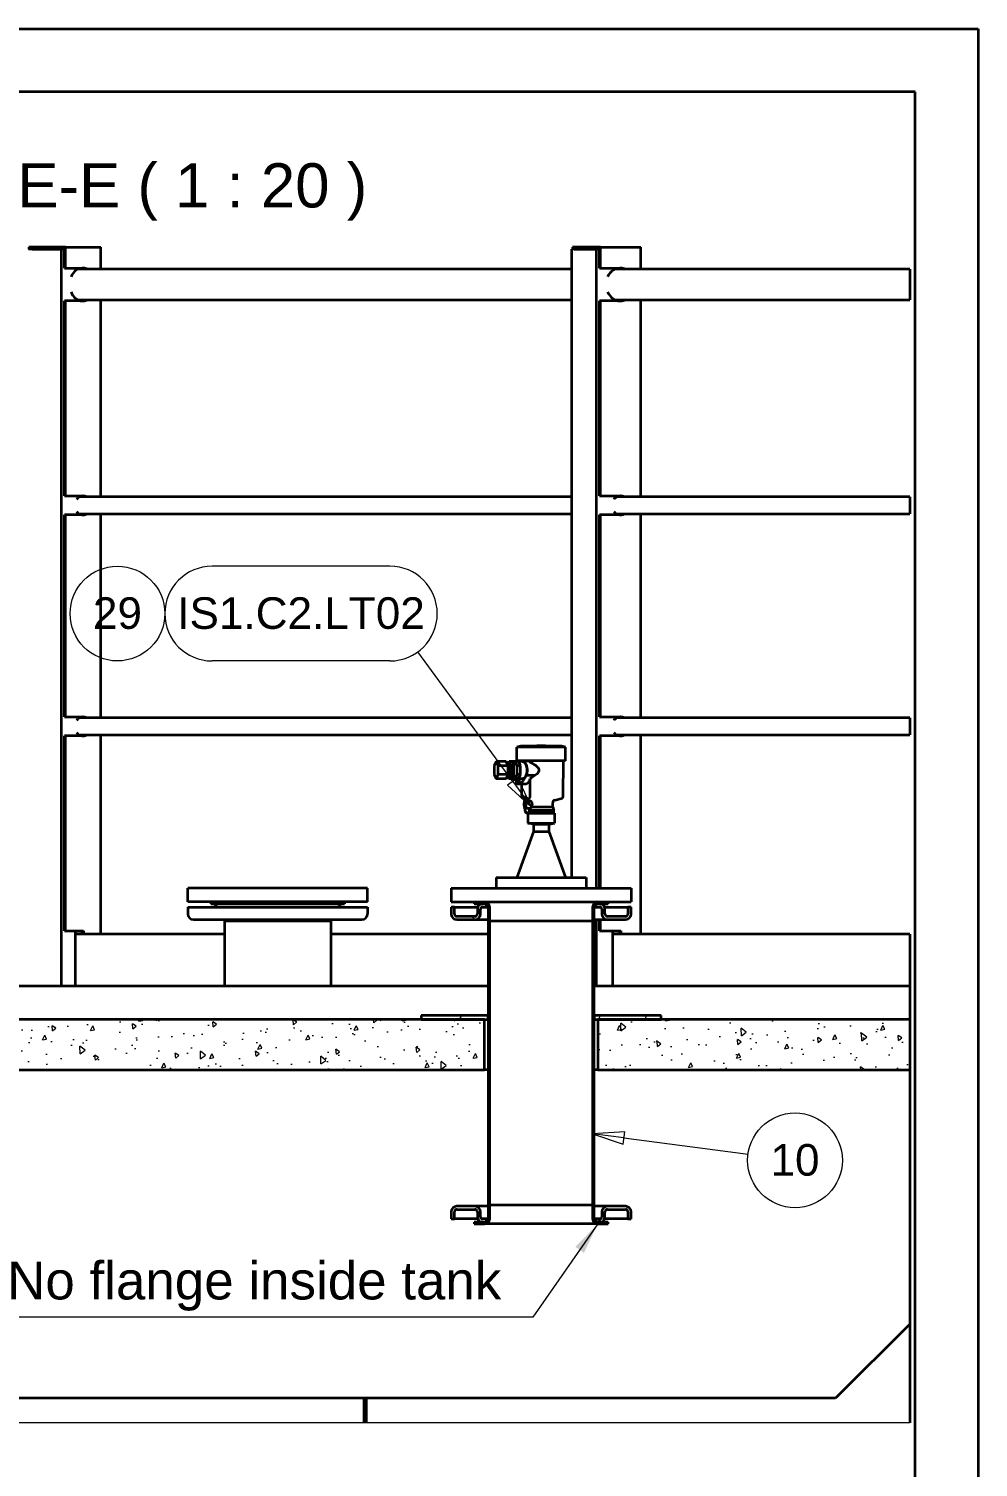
# Model space of a CAD drawing. Header units: millimetres. Extents: x 0 to 42050, y 0 to 29700.
# Drawn here: x 38290 to 42050, y 24004 to 29700 of the extents above; entities that cross this region are included whole.
import ezdxf

# ---------------------------------------------------------------- set-up
doc = ezdxf.new("R2010")
doc.units = ezdxf.units.MM
doc.header["$LTSCALE"] = 50
doc.layers.get('0').update_dxf_attribs({"lineweight": 18})
for name, color, linetype, lineweight in [('Border', 7, 'Continuous', 35), ('Hatch', 7, 'Continuous', 18), ('Symbol', 7, 'Continuous', 18), ('Visible', 7, 'Continuous', 35), ('Visible Narrow', 7, 'Continuous', 18)]:
    doc.layers.add(name, color=color, linetype=linetype, lineweight=lineweight)
doc.styles.add('Label Text', font='arial.ttf')
doc.styles.add('Note Text', font='arial.ttf')
doc.styles.add('Title', font='arial.ttf')
doc.dimstyles.new('Default - Method 2a$7', dxfattribs={"dimscale": 50, "dimtxt": 3, "dimasz": 2.5, "dimexe": 3, "dimexo": 0.5, "dimgap": 0.7, "dimtad": 0, "dimtoh": 1, "dimdec": 1, "dimrnd": 1e-08, "dimtxsty": 'Title', "dimcen": 0.09, "dimdle": 10, "dimclrd": 256, "dimclre": 256, "dimclrt": 7, "dimazin": 2, "dimtfac": 0.833333, "dimtdec": 1, "dimtmove": 0, "dimatfit": 3, "dimfxl": 1, "dimtolj": 1, "dimlwd": -1, "dimlwe": -1, "dimarcsym": 0})
pattern_1 = [(95, (0, 0), (148.45785, 124.57093), [20.1873, -222.0602]), (40, (0, 0), (-169.5711, 116.7547), [16.1498, -177.6481]), (145.45144, (12.37, 10.38), (-21.11326, 241.3256), [17.15655, -188.7221]), (91.1842, (-38.07, 38.07), (234.6283, 171.6226), [30.281, -333.0903]), (141.63564, (-18.5, 52.37), (-7.5097, 363.2936), [25.7348, -283.0833]), (36.18416, (-38.07, 38.07), (-7.5097, 363.2936), [24.2247, -266.4722]), (66, (-9.52, 47.58), (190.23735, 36.9784), [20.1873, -222.0602]), (11, (-9.52, 47.58), (-91.7064, 184.3257), [16.1498, -177.6481]), (116.45144, (6.34, 50.66), (98.5309, 221.30406), [17.15655, -188.7221]), (82.5, (0, 0), (-61.044525, 65.67324), [0, -175.49482, 0, -180.33977, 0, -178.32105]), (52.5, (0, 0), (-24.99804, 125.13681), [0, -102.82059, 0, -171.45737, 0, -67.96387]), (12.5, (-42.44, -42.44), (105.89395, 97.30832), [0, -67.29096, 0, -209.9478, 0, -278.58458]), (2.5, (-61.48, -61.48), (91.94367, 130.04915), [0, -87.47825, 0, -139.42687, 0, -197.83542])]
pattern_2 = [(59.99998, (0, 0), (-137.4815, 79.37505), [])]
pattern_3 = [(120.00018, (0, 0), (-137.4813, -79.3754), [])]
pattern_4 = [(30.00002, (0, 0), (-79.37505, 137.4815), [])]
pattern_5 = [(150.00025, (0, 0), (-79.3744, -137.48187), [])]
pattern_6 = [(45, (0, 0), (-112.2532, 112.2532), [])]
pattern_7 = [(135.0002, (0, 0), (-112.2528, -112.2536), [])]

# ---------------------------------------------------------------- blocks, each defined once
blk = doc.blocks.new('Borders Bigadan Border')
at = {"layer": 'Border'}
for p, q in [((0, 594), (841, 594)), ((841, 594), (841, 0)), ((836, 589), (20, 589)), ((836, 5), (836, 589))]:
    blk.add_line(p, q, dxfattribs=at)
blk = doc.blocks.new('Balloon8')
at = {"layer": 'Symbol'}
for p, q in [((813.01, 506.66), (810.46, 506.48)), ((812.94, 506.16), (810.46, 506.48)), ((810.46, 506.48), (812.88, 505.66)), ((812.88, 505.66), (813.01, 506.66)), ((812.94, 506.16), (822.78, 504.88))]:
    blk.add_line(p, q, dxfattribs=at)
at = {"layer": 'Symbol', "flags": 128}
blk.add_lwpolyline([(813.01, 506.66), (810.46, 506.48), (812.88, 505.66), (813.01, 506.66)], dxfattribs=at)
at = {"layer": 'Symbol'}
blk.add_circle((826.49, 504.39), 3.75, dxfattribs=at)
blk.add_solid([(813.01, 506.66), (810.46, 506.48), (812.88, 505.66), (813.01, 506.66)], dxfattribs=at)
at = {"layer": 'Symbol', "insert": (826.49, 504.41), "char_height": 2.5, "attachment_point": 5, "style": 'Note Text'}
blk.add_mtext('10', dxfattribs=at)
blk = doc.blocks.new('Balloon36')
at = {"layer": 'Symbol'}
for p, q in [((794.41, 551.44), (780.33, 551.44)), ((804.14, 534.38), (796.62, 544.67)), ((794.41, 543.94), (780.33, 543.94)), ((804.54, 534.68), (803.73, 534.09)), ((804.14, 534.38), (805.61, 532.36)), ((805.61, 532.36), (804.54, 534.68)), ((803.73, 534.09), (805.61, 532.36))]:
    blk.add_line(p, q, dxfattribs=at)
at = {"layer": 'Symbol', "flags": 128}
blk.add_lwpolyline([(803.73, 534.09), (805.61, 532.36), (804.54, 534.68), (803.73, 534.09)], dxfattribs=at)
at = {"layer": 'Symbol'}
blk.add_circle((772.83, 547.69), 3.75, dxfattribs=at)
for centre, start, end in [((780.33, 547.69), 90, 270), ((794.41, 547.69), 270, 90)]:
    blk.add_arc(centre, 3.75, start, end, dxfattribs=at)
blk.add_solid([(803.73, 534.09), (805.61, 532.36), (804.54, 534.68), (803.73, 534.09)], dxfattribs=at)
at = {"layer": 'Symbol', "char_height": 2.5, "attachment_point": 5, "style": 'Note Text'}
for s, insert in [('29', (772.83, 547.71)), ('IS1.C2.LT02', (787.37, 547.71))]:
    blk.add_mtext(s, dxfattribs=dict(at, insert=insert))

msp = doc.modelspace()

# ---------------------------------------------------------------- hatches: boundary and pattern name
at = {"layer": 'Hatch'}
h = msp.add_hatch(dxfattribs=at)
h.set_pattern_fill('ANSI31', color=256, scale=1270, angle=90.00021, style=0)
h.set_pattern_definition(pattern_7)
edge = h.paths.add_edge_path()
edge.add_ellipse((40086.82, 26215.1), major_axis=(-20, 0), ratio=1, start_angle=270, end_angle=360)
edge.add_line((40066.82, 26215.1), (40066.82, 26195.1))
edge.add_ellipse((40056.82, 26195.1), major_axis=(10, 0), ratio=1, start_angle=270, end_angle=360, ccw=False)
edge.add_line((40056.82, 26185.1), (39985.57, 26185.1))
edge.add_ellipse((39985.57, 26195.1), major_axis=(-10, 0), ratio=1, start_angle=0, end_angle=90, ccw=False)
edge.add_line((39975.57, 26195.1), (39975.57, 26222.6))
edge.add_line((39975.57, 26222.6), (39963.07, 26222.6))
edge.add_line((39963.07, 26222.6), (39963.07, 26195.1))
edge.add_ellipse((39985.57, 26195.1), major_axis=(0, -22.5), ratio=1, start_angle=270, end_angle=360)
edge.add_line((39985.57, 26172.6), (40056.82, 26172.6))
edge.add_ellipse((40056.82, 26195.1), major_axis=(22.5, 0), ratio=1, start_angle=270, end_angle=360)
edge.add_line((40079.32, 26195.1), (40079.32, 26215.1))
edge.add_ellipse((40086.82, 26215.1), major_axis=(0, 7.5), ratio=1, start_angle=0, end_angle=90, ccw=False)
edge.add_line((40086.82, 26222.6), (40103.07, 26222.6))
edge.add_line((40103.07, 26222.6), (40103.07, 26233.2))
edge.add_line((40103.07, 26233.2), (40103.07, 26235.1))
edge.add_line((40103.07, 26235.1), (40096.45, 26235.1))
edge.add_line((40096.45, 26235.1), (40086.82, 26235.1))
h = msp.add_hatch(dxfattribs=at)
h.set_pattern_fill('ANSI31', color=256, scale=1270, style=0)
h.set_pattern_definition(pattern_6)
edge = h.paths.add_edge_path()
edge.add_ellipse((40096.45, 26222.6), major_axis=(12.5, 0), ratio=1, start_angle=0, end_angle=90)
edge.add_line((40096.45, 26235.1), (40054.32, 26235.1))
edge.add_line((40054.32, 26235.1), (40054.32, 26242.6))
edge.add_line((40054.32, 26242.6), (40095.45, 26242.6))
edge.add_ellipse((40095.45, 26222.6), major_axis=(0, 20), ratio=1, start_angle=270, end_angle=360, ccw=False)
edge.add_line((40115.45, 26222.6), (40115.45, 26167.6))
edge.add_line((40115.45, 26167.6), (40108.95, 26167.6))
edge.add_line((40108.95, 26167.6), (40108.95, 26222.6))
h = msp.add_hatch(dxfattribs=at)
h.set_pattern_fill('ANSI31', color=256, scale=1270, style=0)
h.set_pattern_definition(pattern_6)
edge = h.paths.add_edge_path()
edge.add_ellipse((40542.2, 26222.6), major_axis=(-12.5, 0), ratio=1, start_angle=270, end_angle=360)
edge.add_line((40529.7, 26222.6), (40529.7, 26167.6))
edge.add_line((40529.7, 26167.6), (40523.2, 26167.6))
edge.add_line((40523.2, 26167.6), (40523.2, 26222.6))
edge.add_ellipse((40543.2, 26222.6), major_axis=(-20, 0), ratio=1, start_angle=270, end_angle=360, ccw=False)
edge.add_line((40543.2, 26242.6), (40584.32, 26242.6))
edge.add_line((40584.32, 26242.6), (40584.32, 26235.1))
edge.add_line((40584.32, 26235.1), (40542.2, 26235.1))
h = msp.add_hatch(dxfattribs=at)
h.set_pattern_fill('ANSI31', color=256, scale=1270, angle=90.00021, style=0)
h.set_pattern_definition(pattern_7)
edge = h.paths.add_edge_path()
edge.add_ellipse((40551.82, 26215.1), major_axis=(20, 0), ratio=1, start_angle=0, end_angle=90)
edge.add_line((40551.82, 26235.1), (40542.2, 26235.1))
edge.add_line((40542.2, 26235.1), (40535.57, 26235.1))
edge.add_line((40535.57, 26235.1), (40535.57, 26233.2))
edge.add_line((40535.57, 26233.2), (40535.57, 26222.6))
edge.add_line((40535.57, 26222.6), (40551.82, 26222.6))
edge.add_ellipse((40551.82, 26215.1), major_axis=(7.5, 0), ratio=1, start_angle=0, end_angle=90, ccw=False)
edge.add_line((40559.32, 26215.1), (40559.32, 26195.1))
edge.add_ellipse((40581.82, 26195.1), major_axis=(0, -22.5), ratio=1, start_angle=270, end_angle=360)
edge.add_line((40581.82, 26172.6), (40653.07, 26172.6))
edge.add_ellipse((40653.07, 26195.1), major_axis=(22.5, 0), ratio=1, start_angle=270, end_angle=360)
edge.add_line((40675.57, 26195.1), (40675.57, 26222.6))
edge.add_line((40675.57, 26222.6), (40663.07, 26222.6))
edge.add_line((40663.07, 26222.6), (40663.07, 26195.1))
edge.add_ellipse((40653.07, 26195.1), major_axis=(10, 0), ratio=1, start_angle=270, end_angle=360, ccw=False)
edge.add_line((40653.07, 26185.1), (40581.82, 26185.1))
edge.add_ellipse((40581.82, 26195.1), major_axis=(-10, 0), ratio=1, start_angle=0, end_angle=90, ccw=False)
edge.add_line((40571.82, 26195.1), (40571.82, 26215.1))
h = msp.add_hatch(dxfattribs=at)
h.set_pattern_fill('ANSI31', color=256, scale=1270, angle=75.00018, style=0)
h.set_pattern_definition(pattern_3)
h.paths.add_polyline_path([(40115.45, 25042.6), (40115.45, 26167.6), (40108.95, 26167.6), (40108.95, 25792.6), (40108.95, 25777.6), (40108.95, 25042.6)])
h = msp.add_hatch(dxfattribs=at)
h.set_pattern_fill('ANSI31', color=256, scale=1270, angle=75.00018, style=0)
h.set_pattern_definition(pattern_3)
h.paths.add_polyline_path([(40523.2, 26167.6), (40523.2, 25042.6), (40529.7, 25042.6), (40529.7, 25777.6), (40529.7, 25792.6), (40529.7, 26167.6)])
h = msp.add_hatch(dxfattribs=at)
h.set_pattern_fill('AR-CONC', color=256, scale=26.916384, angle=45, style=0)
h.set_pattern_definition(pattern_1)
h.paths.add_polyline_path([(40094.32, 25577.6), (40094.32, 25777.6), (39844.32, 25777.6), (38069.32, 25777.6), (37896.82, 25777.6), (37896.82, 25577.6)])
h = msp.add_hatch(dxfattribs=at)
h.set_pattern_fill('ANSI31', color=256, scale=1270, angle=14.99998, style=0)
h.set_pattern_definition(pattern_2)
h.paths.add_polyline_path([(40108.95, 25777.6), (40108.95, 25792.6), (39844.32, 25792.6), (39844.32, 25777.6), (39899.12, 25777.6), (40067.46, 25777.6), (40094.32, 25777.6)])
h = msp.add_hatch(dxfattribs=at)
h.set_pattern_fill('ANSI31', color=256, scale=1270, angle=14.99998, style=0)
h.set_pattern_definition(pattern_2)
h.paths.add_polyline_path([(40529.7, 25792.6), (40529.7, 25777.6), (40544.32, 25777.6), (40661.72, 25777.6), (40794.32, 25777.6), (40794.32, 25792.6)])
h = msp.add_hatch(dxfattribs=at)
h.set_pattern_fill('AR-CONC', color=256, scale=26.916384, angle=45, style=0)
h.set_pattern_definition(pattern_1)
h.paths.add_polyline_path([(41778.79, 25777.6), (41778.79, 25577.6), (40544.32, 25577.6), (40544.32, 25777.6), (40794.32, 25777.6)])
h = msp.add_hatch(dxfattribs=at)
h.set_pattern_fill('ANSI31', color=256, scale=1270, angle=105.00025, style=0)
h.set_pattern_definition(pattern_5)
edge = h.paths.add_edge_path()
edge.add_ellipse((40086.82, 24995.1), major_axis=(0, -20), ratio=1, start_angle=270, end_angle=360)
edge.add_line((40086.82, 24975.1), (40096.45, 24975.1))
edge.add_line((40096.45, 24975.1), (40103.07, 24975.1))
edge.add_line((40103.07, 24975.1), (40103.07, 24977))
edge.add_line((40103.07, 24977), (40103.07, 24987.6))
edge.add_line((40103.07, 24987.6), (40086.82, 24987.6))
edge.add_ellipse((40086.82, 24995.1), major_axis=(-7.5, 0), ratio=1, start_angle=0, end_angle=90, ccw=False)
edge.add_line((40079.32, 24995.1), (40079.32, 25015.1))
edge.add_ellipse((40056.82, 25015.1), major_axis=(22.5, 0), ratio=1, start_angle=0, end_angle=90)
edge.add_line((40056.82, 25037.6), (39985.57, 25037.6))
edge.add_ellipse((39985.57, 25015.1), major_axis=(-22.5, 0), ratio=1, start_angle=270, end_angle=360)
edge.add_line((39963.07, 25015.1), (39963.07, 24987.6))
edge.add_line((39963.07, 24987.6), (39975.57, 24987.6))
edge.add_line((39975.57, 24987.6), (39975.57, 25015.1))
edge.add_ellipse((39985.57, 25015.1), major_axis=(-10, 0), ratio=1, start_angle=270, end_angle=360, ccw=False)
edge.add_line((39985.57, 25025.1), (40056.82, 25025.1))
edge.add_ellipse((40056.82, 25015.1), major_axis=(10, 0), ratio=1, start_angle=0, end_angle=90, ccw=False)
edge.add_line((40066.82, 25015.1), (40066.82, 24995.1))
h = msp.add_hatch(dxfattribs=at)
h.set_pattern_fill('ANSI31', color=256, scale=1270, angle=-14.99998, style=0)
h.set_pattern_definition(pattern_4)
edge = h.paths.add_edge_path()
edge.add_ellipse((40096.45, 24987.6), major_axis=(12.5, 0), ratio=1, start_angle=302.00545, end_angle=360)
edge.add_line((40108.95, 24987.6), (40108.95, 25042.6))
edge.add_line((40108.95, 25042.6), (40115.45, 25042.6))
edge.add_line((40115.45, 25042.6), (40115.45, 24987.6))
edge.add_ellipse((40095.45, 24987.6), major_axis=(20, 0), ratio=1, start_angle=270, end_angle=360, ccw=False)
edge.add_line((40095.45, 24967.6), (40054.32, 24967.6))
edge.add_line((40054.32, 24967.6), (40054.32, 24975.1))
edge.add_line((40054.32, 24975.1), (40086.82, 24975.1))
edge.add_line((40086.82, 24975.1), (40096.45, 24975.1))
edge.add_ellipse((40096.45, 24987.6), major_axis=(-10.6, -6.62), ratio=1, start_angle=57.99455, end_angle=90)
h = msp.add_hatch(dxfattribs=at)
h.set_pattern_fill('ANSI31', color=256, scale=1270, angle=-14.99998, style=0)
h.set_pattern_definition(pattern_4)
edge = h.paths.add_edge_path()
edge.add_ellipse((40542.2, 24987.6), major_axis=(-12.5, 0), ratio=1, start_angle=57.99455, end_angle=90)
edge.add_line((40542.2, 24975.1), (40551.82, 24975.1))
edge.add_line((40551.82, 24975.1), (40584.32, 24975.1))
edge.add_line((40584.32, 24975.1), (40584.32, 24967.6))
edge.add_line((40584.32, 24967.6), (40543.2, 24967.6))
edge.add_ellipse((40543.2, 24987.6), major_axis=(-20, 0), ratio=1, start_angle=0, end_angle=90, ccw=False)
edge.add_line((40523.2, 24987.6), (40523.2, 25042.6))
edge.add_line((40523.2, 25042.6), (40529.7, 25042.6))
edge.add_line((40529.7, 25042.6), (40529.7, 24987.6))
edge.add_ellipse((40542.2, 24987.6), major_axis=(-10.6, 6.63), ratio=1, start_angle=32.00545, end_angle=90)
h = msp.add_hatch(dxfattribs=at)
h.set_pattern_fill('ANSI31', color=256, scale=1270, angle=105.00025, style=0)
h.set_pattern_definition(pattern_5)
edge = h.paths.add_edge_path()
edge.add_ellipse((40551.82, 24995.1), major_axis=(20, 0), ratio=1, start_angle=270, end_angle=360)
edge.add_line((40571.82, 24995.1), (40571.82, 25015.1))
edge.add_ellipse((40581.82, 25015.1), major_axis=(-10, 0), ratio=1, start_angle=270, end_angle=360, ccw=False)
edge.add_line((40581.82, 25025.1), (40653.07, 25025.1))
edge.add_ellipse((40653.07, 25015.1), major_axis=(10, 0), ratio=1, start_angle=0, end_angle=90, ccw=False)
edge.add_line((40663.07, 25015.1), (40663.07, 24987.6))
edge.add_line((40663.07, 24987.6), (40675.57, 24987.6))
edge.add_line((40675.57, 24987.6), (40675.57, 25015.1))
edge.add_ellipse((40653.07, 25015.1), major_axis=(22.5, 0), ratio=1, start_angle=0, end_angle=90)
edge.add_line((40653.07, 25037.6), (40581.82, 25037.6))
edge.add_ellipse((40581.82, 25015.1), major_axis=(-22.5, 0), ratio=1, start_angle=270, end_angle=360)
edge.add_line((40559.32, 25015.1), (40559.32, 24995.1))
edge.add_ellipse((40551.82, 24995.1), major_axis=(7.5, 0), ratio=1, start_angle=270, end_angle=360, ccw=False)
edge.add_line((40551.82, 24987.6), (40535.57, 24987.6))
edge.add_line((40535.57, 24987.6), (40535.57, 24977))
edge.add_line((40535.57, 24977), (40535.57, 24975.1))
edge.add_line((40535.57, 24975.1), (40542.2, 24975.1))
edge.add_line((40542.2, 24975.1), (40551.82, 24975.1))

# ---------------------------------------------------------------- linework, layer by layer
at = {"layer": 'Visible', "color": 9, "true_color": 0xc0c0c0}
for p, q in [((38304.16, 28827.6), (38289.63, 28827.6)), ((38436.39, 28835.1), (38291.1, 28835.1)), ((38291.1, 28835.1), (38291.1, 28827.6)), ((38304.16, 28827.6), (38404.25, 28827.6)), ((38404.25, 28827.6), (38418.77, 28827.6)), ((38428.32, 28827.6), (38418.77, 28827.6)), ((38418.77, 28827.6), (38418.77, 25910.1)), ((38431.55, 28827.6), (38428.32, 28827.6)), ((38431.55, 28752.6), (38431.55, 28827.6)), ((38436.39, 28835.1), (38575.74, 28835.1)), ((38436.39, 28752.6), (38436.39, 28835.1)), ((38575.74, 28747.97), (38575.74, 28835.1)), ((40438.92, 28827.6), (40438.92, 26338.85)), ((40450.02, 28827.6), (40438.92, 28827.6)), ((40554.63, 28835.1), (40443.63, 28835.1)), ((40443.63, 28835.1), (40443.63, 28827.6)), ((40450.02, 28827.6), (40526.49, 28827.6)), ((40526.49, 28827.6), (40537.59, 28827.6)), ((40548.47, 28827.6), (40537.59, 28827.6)), ((40537.59, 28827.6), (40537.59, 26297.6)), ((40550.93, 28827.6), (40548.47, 28827.6)), ((40550.93, 28752.6), (40550.93, 28827.6)), ((40554.63, 28835.1), (40713.38, 28835.1)), ((40554.63, 28752.6), (40554.63, 28835.1)), ((40713.38, 28747.97), (40713.38, 28835.1)), ((38431.55, 28752.6), (38436.39, 28752.6)), ((38436.39, 28752.6), (38506.07, 28752.6)), ((38477, 28743.89), (38488.51, 28752.6)), ((40438.92, 28747.97), (38482.4, 28747.97)), ((40550.93, 28752.6), (40554.63, 28752.6)), ((40554.63, 28752.6), (40634, 28752.6)), ((40603.92, 28743.89), (40617.04, 28752.6)), ((41778.79, 28747.97), (40610.07, 28747.97)), ((41778.79, 28747.97), (41778.79, 28627.22)), ((38436.39, 28622.6), (38431.55, 28622.6)), ((38431.55, 27850.1), (38431.55, 28622.6)), ((38436.39, 27850.1), (38436.39, 28622.6)), ((38506.07, 28622.6), (38436.39, 28622.6)), ((38483.43, 28627.22), (40438.92, 28627.22)), ((38575.74, 27846.22), (38575.74, 28627.22)), ((40554.63, 28622.6), (40550.93, 28622.6)), ((40550.93, 27850.1), (40550.93, 28622.6)), ((40554.63, 27850.1), (40554.63, 28622.6)), ((40634, 28622.6), (40554.63, 28622.6)), ((40611.24, 28627.22), (41778.79, 28627.22)), ((40713.38, 27846.22), (40713.38, 28627.22)), ((38431.55, 27850.1), (38436.39, 27850.1)), ((38436.39, 27850.1), (38506.07, 27850.1)), ((38487.5, 27845.07), (38494.14, 27850.1)), ((40438.92, 27846.22), (38489.01, 27846.22)), ((40550.93, 27850.1), (40554.63, 27850.1)), ((40554.63, 27850.1), (40634, 27850.1)), ((40615.88, 27845.07), (40623.45, 27850.1)), ((41778.79, 27846.22), (40617.61, 27846.22)), ((41778.79, 27846.22), (41778.79, 27778.97)), ((38436.39, 27775.1), (38431.55, 27775.1)), ((38431.55, 26975.1), (38431.55, 27775.1)), ((38436.39, 26975.1), (38436.39, 27775.1)), ((38506.07, 27775.1), (38436.39, 27775.1)), ((38489.14, 27778.97), (40438.92, 27778.97)), ((38575.74, 26971.22), (38575.74, 27778.97)), ((40554.63, 27775.1), (40550.93, 27775.1)), ((40550.93, 26975.1), (40550.93, 27775.1)), ((40554.63, 26975.1), (40554.63, 27775.1)), ((40634, 27775.1), (40554.63, 27775.1)), ((40617.75, 27778.97), (41778.79, 27778.97)), ((40713.38, 26971.22), (40713.38, 27778.97)), ((38431.55, 26975.1), (38436.39, 26975.1)), ((38436.39, 26975.1), (38506.07, 26975.1)), ((38487.5, 26970.07), (38494.14, 26975.1)), ((40438.92, 26971.22), (38489.01, 26971.22)), ((40550.93, 26975.1), (40554.63, 26975.1)), ((40554.63, 26975.1), (40634, 26975.1)), ((40615.88, 26970.07), (40623.45, 26975.1)), ((41778.79, 26971.22), (40617.61, 26971.22)), ((41778.79, 26971.22), (41778.79, 26903.97)), ((38436.39, 26900.1), (38431.55, 26900.1)), ((38431.55, 26127.6), (38431.55, 26900.1)), ((38506.07, 26900.1), (38436.39, 26900.1)), ((38436.39, 26127.6), (38436.39, 26900.1)), ((38489.14, 26903.97), (40438.92, 26903.97)), ((38575.74, 26115.1), (38575.74, 26903.97)), ((40554.63, 26900.1), (40550.93, 26900.1)), ((40550.93, 26297.6), (40550.93, 26900.1)), ((40634, 26900.1), (40554.63, 26900.1)), ((40554.63, 26297.6), (40554.63, 26900.1)), ((40617.75, 26903.97), (41778.79, 26903.97)), ((40713.38, 26115.1), (40713.38, 26903.97)), ((40554.63, 26234.9), (40554.63, 26235.1)), ((40537.59, 26172.6), (40537.59, 25910.1)), ((40550.93, 26127.6), (40550.93, 26172.6)), ((40554.63, 26127.6), (40554.63, 26172.6)), ((38431.55, 26127.6), (38436.39, 26127.6)), ((38436.39, 26127.6), (38507.02, 26127.6)), ((38476.04, 25910.1), (38476.04, 26127.6)), ((39065.61, 26115.1), (38476.04, 26115.1)), ((38502.18, 26115.1), (38502.18, 26127.6)), ((38507.02, 26127.6), (38507.02, 26115.1)), ((40108.95, 26115.1), (39486.36, 26115.1)), ((40550.93, 26127.6), (40554.63, 26127.6)), ((40554.63, 26127.6), (40635.09, 26127.6)), ((40602.83, 25910.1), (40602.83, 26127.6)), ((41778.79, 26115.1), (40602.83, 26115.1)), ((40631.39, 26115.1), (40631.39, 26127.6)), ((40635.09, 26127.6), (40635.09, 26115.1)), ((41778.79, 26115.1), (41778.79, 25910.1)), ((40094.32, 25777.6), (37896.82, 25777.6)), ((40094.32, 25577.6), (40094.32, 25777.6)), ((41778.79, 25777.6), (40544.32, 25777.6)), ((40544.32, 25777.6), (40544.32, 25577.6)), ((41778.79, 25777.6), (41778.79, 25577.6)), ((37896.82, 25577.6), (40094.32, 25577.6)), ((40108.95, 25577.6), (40094.32, 25577.6)), ((40544.32, 25577.6), (40529.7, 25577.6)), ((40544.32, 25577.6), (41778.79, 25577.6)), ((41778.79, 25577.6), (41778.79, 24570.46)), ((41778.79, 24570.46), (41484.58, 24277.6)), ((41778.79, 24570.46), (41778.79, 24180.17)), ((41484.58, 24277.6), (37834.32, 24277.6)), ((39618.87, 24180.17), (39618.87, 24277.6)), ((39627.2, 24180.17), (39627.2, 24277.6))]:
    msp.add_line(p, q, dxfattribs=at)
at = {"layer": 'Visible'}
for p, q in [((40415.5, 26856.13), (40223.14, 26856.13)), ((40223.14, 26801.22), (40223.14, 26856.13)), ((40394.29, 26859.82), (40244.36, 26859.82)), ((40415.5, 26801.22), (40415.5, 26856.13)), ((40141.61, 26799.11), (40133.85, 26781.79)), ((40133.85, 26781.79), (40133.85, 26747.15)), ((40180.25, 26799.11), (40141.61, 26799.11)), ((40149.38, 26781.79), (40141.61, 26799.11)), ((40188.01, 26781.79), (40149.38, 26781.79)), ((40149.38, 26747.15), (40149.38, 26781.79)), ((40188.01, 26781.79), (40180.25, 26799.11)), ((40192.32, 26789.47), (40184.57, 26789.47)), ((40192.32, 26799.11), (40188, 26789.47)), ((40188.01, 26747.15), (40188.01, 26781.79)), ((40204.4, 26799.11), (40192.32, 26799.11)), ((40200.09, 26781.79), (40192.32, 26799.11)), ((40209.15, 26781.79), (40200.09, 26781.79)), ((40200.09, 26747.15), (40200.09, 26781.79)), ((40204.81, 26798.18), (40204.4, 26799.11)), ((40216.51, 26798.22), (40204.8, 26798.22)), ((40204.81, 26798.18), (40210.65, 26785.16)), ((40216.91, 26799.11), (40209.15, 26781.79)), ((40209.15, 26781.79), (40209.15, 26747.15)), ((40228.99, 26799.11), (40216.91, 26799.11)), ((40224.68, 26781.79), (40216.91, 26799.11)), ((40245.49, 26799.62), (40220.87, 26799.62)), ((40415.5, 26801.22), (40223.14, 26801.22)), ((40236.75, 26781.79), (40224.68, 26781.79)), ((40224.68, 26747.15), (40224.68, 26781.79)), ((40229.4, 26798.18), (40228.99, 26799.11)), ((40245.46, 26798.22), (40229.39, 26798.22)), ((40229.4, 26798.18), (40236.33, 26782.72)), ((40236.75, 26781.79), (40236.33, 26782.72)), ((40236.75, 26779.93), (40236.75, 26781.79)), ((40236.75, 26779.93), (40236.75, 26749.01)), ((40245.46, 26799.62), (40245.46, 26799.62)), ((40271.26, 26799.62), (40245.49, 26799.62)), ((40406.85, 26663.26), (40408.06, 26801.22)), ((40133.85, 26747.15), (40141.61, 26729.83)), ((40141.61, 26729.83), (40149.38, 26747.15)), ((40180.25, 26729.83), (40141.61, 26729.83)), ((40188.01, 26747.15), (40149.38, 26747.15)), ((40180.25, 26729.83), (40188.01, 26747.15)), ((40192.32, 26739.47), (40184.57, 26739.47)), ((40188, 26739.47), (40192.32, 26729.83)), ((40192.32, 26729.83), (40200.09, 26747.15)), ((40204.4, 26729.83), (40192.32, 26729.83)), ((40209.15, 26747.15), (40200.09, 26747.15)), ((40204.4, 26729.83), (40204.81, 26730.76)), ((40216.51, 26730.72), (40204.8, 26730.72)), ((40210.65, 26743.79), (40204.81, 26730.76)), ((40209.15, 26747.15), (40216.91, 26729.83)), ((40216.91, 26729.83), (40224.68, 26747.15)), ((40228.99, 26729.83), (40216.91, 26729.83)), ((40222.86, 26729.83), (40222.86, 26718.5)), ((40222.86, 26718.5), (40229.84, 26718.5)), ((40236.75, 26747.15), (40224.68, 26747.15)), ((40228.99, 26729.83), (40229.4, 26730.76)), ((40245.46, 26730.72), (40229.39, 26730.72)), ((40236.33, 26746.22), (40229.4, 26730.76)), ((40229.84, 26718.5), (40229.84, 26730.72)), ((40232.6, 26718.5), (40229.84, 26718.5)), ((40232.6, 26730.72), (40232.6, 26718.5)), ((40236.33, 26746.22), (40236.75, 26747.15)), ((40236.75, 26747.15), (40236.75, 26749.01)), ((40294.21, 26742.73), (40259.41, 26742.73)), ((40258.95, 26708.6), (40228.77, 26708.6)), ((40258.08, 26658.06), (40253.55, 26658.06)), ((40253.55, 26658.06), (40253.55, 26644.63)), ((40261.22, 26658.06), (40258.08, 26658.06)), ((40258.08, 26644.63), (40258.08, 26658.06)), ((40261.22, 26658.06), (40261.22, 26648.19)), ((40254.52, 26632.36), (40255.81, 26635.24)), ((40254.52, 26632.36), (40257.11, 26632.36)), ((40254.52, 26626.58), (40254.52, 26632.36)), ((40254.52, 26626.58), (40257.11, 26626.58)), ((40255.81, 26623.7), (40254.52, 26626.58)), ((40255, 26612.25), (40255, 26603.72)), ((40255.81, 26635.24), (40257.11, 26632.36)), ((40257.11, 26626.58), (40255.81, 26623.7)), ((40274.07, 26612.25), (40256.62, 26612.25)), ((40256.62, 26603.72), (40256.62, 26612.25)), ((40257.11, 26632.36), (40257.11, 26626.58)), ((40272.78, 26644.63), (40258.08, 26644.63)), ((40369.63, 26605.3), (40271.63, 26605.3)), ((40271.63, 26605.3), (40271.63, 26594.97)), ((40364.95, 26618.18), (40280.65, 26618.18)), ((40364.95, 26618.18), (40364.95, 26634.87)), ((40364.95, 26618.18), (40369.63, 26605.3)), ((40369.63, 26594.97), (40369.63, 26605.3)), ((40373.28, 26645.74), (40398.51, 26652.5)), ((40263.46, 26594.97), (40265.07, 26594.97)), ((40271.63, 26594.97), (40265.07, 26594.97)), ((40266.82, 26593.72), (40371.82, 26593.72)), ((40266.82, 26593.72), (40266.82, 26555.14)), ((40266.82, 26555.14), (40371.82, 26555.14)), ((40288.66, 26551.19), (40266.82, 26555.14)), ((40369.63, 26594.97), (40271.63, 26594.97)), ((40274.32, 26594.97), (40274.32, 26593.72)), ((40288.66, 26551.19), (40349.98, 26551.19)), ((40288.66, 26551.19), (40288.66, 26521.88)), ((40349.98, 26551.19), (40371.82, 26555.14)), ((40349.98, 26551.19), (40349.98, 26521.88)), ((40364.32, 26594.97), (40364.32, 26593.72)), ((40371.82, 26593.72), (40371.82, 26555.14)), ((40288.66, 26521.88), (40222.59, 26338.85)), ((40288.66, 26521.88), (40349.98, 26521.88)), ((40349.98, 26521.88), (40416.06, 26338.85)), ((40141.29, 26338.85), (40140.57, 26297.6)), ((40141.29, 26338.85), (40497.35, 26338.85)), ((40497.35, 26338.85), (40498.07, 26297.6)), ((39632.23, 26297.6), (38919.73, 26297.6)), ((38919.73, 26242.6), (38919.73, 26297.6)), ((39632.23, 26242.6), (39632.23, 26297.6)), ((39963.07, 26297.6), (40675.57, 26297.6)), ((39963.07, 26297.6), (39963.07, 26242.6)), ((40675.57, 26297.6), (40675.57, 26242.6)), ((39632.23, 26242.6), (38919.73, 26242.6)), ((38919.73, 26222.6), (39632.23, 26222.6)), ((38919.73, 26222.6), (38919.73, 26195.1)), ((39010.98, 26242.6), (39010.98, 26235.1)), ((39010.98, 26235.1), (39540.98, 26235.1)), ((39540.98, 26242.6), (39540.98, 26235.1)), ((39632.23, 26222.6), (39632.23, 26195.1)), ((39963.07, 26242.6), (40675.57, 26242.6)), ((39975.57, 26222.6), (39963.07, 26222.6)), ((39963.07, 26222.6), (39963.07, 26195.1)), ((39975.57, 26195.1), (39975.57, 26222.6)), ((39975.57, 26222.6), (40068.28, 26222.6)), ((40054.32, 26242.6), (40054.32, 26235.1)), ((40054.32, 26235.1), (40096.45, 26235.1)), ((40066.82, 26215.1), (40066.82, 26195.1)), ((40079.32, 26195.1), (40079.32, 26215.1)), ((40103.07, 26235.1), (40086.82, 26235.1)), ((40086.82, 26222.6), (40103.07, 26222.6)), ((40103.07, 26222.6), (40103.07, 26235.1)), ((40103.07, 26222.6), (40108.95, 26222.6)), ((40108.95, 26222.6), (40108.95, 26167.6)), ((40115.45, 26167.6), (40115.45, 26222.6)), ((40523.2, 26222.6), (40523.2, 26167.6)), ((40529.7, 26167.6), (40529.7, 26222.6)), ((40529.7, 26222.6), (40535.57, 26222.6)), ((40551.82, 26235.1), (40535.57, 26235.1)), ((40535.57, 26235.1), (40535.57, 26222.6)), ((40535.57, 26222.6), (40551.82, 26222.6)), ((40542.2, 26235.1), (40584.32, 26235.1)), ((40559.32, 26215.1), (40559.32, 26195.1)), ((40570.36, 26222.6), (40663.07, 26222.6)), ((40571.82, 26195.1), (40571.82, 26215.1)), ((40584.32, 26235.1), (40584.32, 26242.6)), ((40675.57, 26222.6), (40663.07, 26222.6)), ((40663.07, 26222.6), (40663.07, 26195.1)), ((40675.57, 26195.1), (40675.57, 26222.6)), ((38942.23, 26172.6), (39609.73, 26172.6)), ((39065.61, 26172.6), (39065.61, 26167.6)), ((39486.36, 26167.6), (39065.61, 26167.6)), ((39065.61, 26167.6), (39065.61, 25910.1)), ((39065.61, 26167.6), (39486.36, 26167.6)), ((39486.36, 26172.6), (39486.36, 26167.6)), ((39486.36, 26167.6), (39486.36, 25910.1)), ((40056.82, 26185.1), (39985.57, 26185.1)), ((39985.57, 26172.6), (40056.82, 26172.6)), ((40056.82, 26172.6), (40108.95, 26172.6)), ((40115.45, 26167.6), (40108.95, 26167.6)), ((40108.95, 26167.6), (40108.95, 25042.6)), ((40108.95, 26167.6), (40115.45, 26167.6)), ((40115.45, 25042.6), (40115.45, 26167.6)), ((40115.45, 26167.6), (40523.2, 26167.6)), ((40115.45, 26167.6), (40523.2, 26167.6)), ((40523.2, 26167.6), (40523.2, 25042.6)), ((40529.7, 26167.6), (40523.2, 26167.6)), ((40523.2, 26167.6), (40529.7, 26167.6)), ((40529.7, 26172.6), (40581.82, 26172.6)), ((40529.7, 25042.6), (40529.7, 26167.6)), ((40653.07, 26185.1), (40581.82, 26185.1)), ((40581.82, 26172.6), (40653.07, 26172.6)), ((38086.38, 25910.1), (40108.95, 25910.1)), ((40529.7, 25910.1), (41778.79, 25910.1)), ((41778.79, 25910.1), (41778.79, 25777.6)), ((40108.95, 25792.6), (39844.32, 25792.6)), ((39844.32, 25792.6), (39844.32, 25777.6)), ((39844.32, 25777.6), (40108.95, 25777.6)), ((40108.95, 25777.6), (40108.95, 25792.6)), ((40529.7, 25792.6), (40529.7, 25777.6)), ((40794.32, 25792.6), (40529.7, 25792.6)), ((40529.7, 25777.6), (40794.32, 25777.6)), ((40794.32, 25777.6), (40794.32, 25792.6)), ((39963.07, 25015.1), (39963.07, 24987.6)), ((39975.57, 24987.6), (39975.57, 25015.1)), ((40056.82, 25037.6), (39985.57, 25037.6)), ((39985.57, 25025.1), (40056.82, 25025.1)), ((40108.95, 25037.6), (40056.82, 25037.6)), ((40066.82, 25015.1), (40066.82, 24995.1)), ((40079.32, 24995.1), (40079.32, 25015.1)), ((40108.95, 25042.6), (40115.45, 25042.6)), ((40115.45, 25042.6), (40108.95, 25042.6)), ((40108.95, 25042.6), (40108.95, 24987.6)), ((40523.2, 25042.6), (40115.45, 25042.6)), ((40115.45, 24987.6), (40115.45, 25042.6)), ((40523.2, 25042.6), (40115.45, 25042.6)), ((40523.2, 25042.6), (40529.7, 25042.6)), ((40529.7, 25042.6), (40523.2, 25042.6)), ((40523.2, 25042.6), (40523.2, 24987.6)), ((40529.7, 24987.6), (40529.7, 25042.6)), ((40581.82, 25037.6), (40529.7, 25037.6)), ((40559.32, 25015.1), (40559.32, 24995.1)), ((40571.82, 24995.1), (40571.82, 25015.1)), ((40653.07, 25037.6), (40581.82, 25037.6)), ((40581.82, 25025.1), (40653.07, 25025.1)), ((40663.07, 25015.1), (40663.07, 24987.6)), ((40675.57, 24987.6), (40675.57, 25015.1)), ((39963.07, 24987.6), (39975.57, 24987.6)), ((40068.28, 24987.6), (39975.57, 24987.6)), ((40096.45, 24975.1), (40054.32, 24975.1)), ((40054.32, 24975.1), (40054.32, 24967.6)), ((40054.32, 24967.6), (40095.45, 24967.6)), ((40103.07, 24987.6), (40086.82, 24987.6)), ((40086.82, 24975.1), (40103.07, 24975.1)), ((40543.2, 24967.6), (40095.45, 24967.6)), ((40103.07, 24975.1), (40103.07, 24987.6)), ((40108.95, 24987.6), (40103.07, 24987.6)), ((40535.57, 24987.6), (40529.7, 24987.6)), ((40551.82, 24987.6), (40535.57, 24987.6)), ((40535.57, 24987.6), (40535.57, 24975.1)), ((40535.57, 24975.1), (40551.82, 24975.1)), ((40584.32, 24975.1), (40542.2, 24975.1)), ((40543.2, 24967.6), (40584.32, 24967.6)), ((40663.07, 24987.6), (40570.36, 24987.6)), ((40584.32, 24967.6), (40584.32, 24975.1)), ((40663.07, 24987.6), (40675.57, 24987.6))]:
    msp.add_line(p, q, dxfattribs=at)
for centre, radius, start, end in [((40319.32, 26365.47), 500, 98.62277, 101.09054), ((40319.32, 25360.23), 1500, 88.65603, 91.34397), ((40319.32, 26365.47), 500, 78.90946, 81.37723), ((40395.6, 26663.36), 11.25, 285, 359.5), ((40376.2, 26634.87), 11.25, 105, 180), ((39043.48, 26215.1), 20, 90, 157.97569), ((39508.48, 26215.1), 20, 22.02431, 90), ((40086.82, 26215.1), 20, 90, 180), ((40086.82, 26215.1), 7.5, 90, 180), ((40095.45, 26222.6), 20, 0, 90), ((40096.45, 26222.6), 12.5, 0, 90), ((40543.2, 26222.6), 20, 90, 180), ((40542.2, 26222.6), 12.5, 90, 180), ((40551.82, 26215.1), 20, 0, 90), ((40551.82, 26215.1), 7.5, 0, 90), ((38942.23, 26195.1), 22.5, 180, 270), ((39609.73, 26195.1), 22.5, 270, 0), ((39985.57, 26195.1), 22.5, 180, 270), ((39985.57, 26195.1), 10, 180, 270), ((40056.82, 26195.1), 10, 270, 0), ((40056.82, 26195.1), 22.5, 270, 0), ((40581.82, 26195.1), 22.5, 180, 270), ((40581.82, 26195.1), 10, 180, 270), ((40653.07, 26195.1), 22.5, 270, 0), ((40653.07, 26195.1), 10, 270, 0), ((39985.57, 25015.1), 22.5, 90, 180), ((39985.57, 25015.1), 10, 90, 180), ((40056.82, 25015.1), 22.5, 0, 90), ((40056.82, 25015.1), 10, 0, 90), ((40581.82, 25015.1), 22.5, 90, 180), ((40581.82, 25015.1), 10, 90, 180), ((40653.07, 25015.1), 22.5, 0, 90), ((40653.07, 25015.1), 10, 0, 90), ((40086.82, 24995.1), 20, 180, 270), ((40086.82, 24995.1), 7.5, 180, 270), ((40095.45, 24987.6), 20, 270, 0), ((40096.45, 24987.6), 12.5, 270, 0), ((40543.2, 24987.6), 20, 180, 270), ((40542.2, 24987.6), 12.5, 180, 270), ((40551.82, 24995.1), 20, 270, 0), ((40551.82, 24995.1), 7.5, 270, 0)]:
    msp.add_arc(centre, radius, start, end, dxfattribs=at)
at = {"layer": 'Visible', "color": 9, "true_color": 0xc0c0c0}
for centre, major_axis, ratio, start_param, end_param in [((38501.81, 28687.6), (0, 65), 0.7635644, 0.5235988, 1.0979012), ((38501.22, 28687.6), (0, 65), 0.7635644, 5.903675, 6.2831853), ((38506.07, 28687.6), (0, 65), 0.7635644, 5.903675, 6.2831853), ((40632.19, 28687.6), (0, 65), 0.8698222, 0.5235988, 1.0979012), ((40630.3, 28687.6), (0, 65), 0.8698222, 5.903675, 6.2831853), ((40634, 28687.6), (0, 65), 0.8698222, 5.903675, 6.2831853), ((38501.81, 28687.6), (0, -65), 0.7635644, 5.1852841, 6.2772499), ((40632.19, 28687.6), (0, -65), 0.8698222, 5.1852841, 6.2665385), ((38496.97, 28687.6), (0, -65), 0.7635644, 0.0488086, 0.3795103), ((38501.22, 28687.6), (0, -65), 0.7635644, 0, 0.3795103), ((38506.07, 28687.6), (0, -65), 0.7635644, 0, 0.3795103), ((40630.3, 28687.6), (0, -65), 0.8698222, 0, 0.3795103), ((40628.49, 28687.6), (0, -65), 0.8698222, 0.0327291, 0.3795103), ((40634, 28687.6), (0, -65), 0.8698222, 0, 0.3795103), ((38501.81, 27812.6), (0, 37.5), 0.7635644, 0.5235988, 0.879161), ((38501.22, 27812.6), (0, 37.5), 0.7635644, 5.8245707, 6.2831853), ((38506.07, 27812.6), (0, 37.5), 0.7635644, 5.8245707, 6.2831853), ((40632.19, 27812.6), (0, 37.5), 0.8698222, 0.5235988, 0.879161), ((40630.3, 27812.6), (0, 37.5), 0.8698222, 5.8245707, 6.2831853), ((40634, 27812.6), (0, 37.5), 0.8698222, 5.8245707, 6.2831853), ((38501.81, 27812.6), (0, -37.5), 0.7635644, 5.4040243, 6.2728972), ((38496.97, 27812.6), (0, -37.5), 0.7635644, 0.0846692, 0.4586146), ((38501.22, 27812.6), (0, -37.5), 0.7635644, 0, 0.4586146), ((38506.07, 27812.6), (0, -37.5), 0.7635644, 0, 0.4586146), ((40632.19, 27812.6), (0, -37.5), 0.8698222, 5.4040243, 6.2543281), ((40630.3, 27812.6), (0, -37.5), 0.8698222, 0, 0.4586146), ((40628.49, 27812.6), (0, -37.5), 0.8698222, 0.0567507, 0.4586146), ((40634, 27812.6), (0, -37.5), 0.8698222, 0, 0.4586146), ((38501.81, 26937.6), (0, 37.5), 0.7635644, 0.5235988, 0.879161), ((38501.22, 26937.6), (0, 37.5), 0.7635644, 5.8245707, 6.2831853), ((38506.07, 26937.6), (0, 37.5), 0.7635644, 5.8245707, 6.2831853), ((40632.19, 26937.6), (0, 37.5), 0.8698222, 0.5235988, 0.879161), ((40630.3, 26937.6), (0, 37.5), 0.8698222, 5.8245707, 6.2831853), ((40634, 26937.6), (0, 37.5), 0.8698222, 5.8245707, 6.2831853), ((38501.81, 26937.6), (0, -37.5), 0.7635644, 5.4040243, 6.2728972), ((38496.97, 26937.6), (0, -37.5), 0.7635644, 0.0846692, 0.4586146), ((38501.22, 26937.6), (0, -37.5), 0.7635644, 0, 0.4586146), ((38506.07, 26937.6), (0, -37.5), 0.7635644, 0, 0.4586146), ((40632.19, 26937.6), (0, -37.5), 0.8698222, 5.4040243, 6.2543281), ((40630.3, 26937.6), (0, -37.5), 0.8698222, 0, 0.4586146), ((40628.49, 26937.6), (0, -37.5), 0.8698222, 0.0567507, 0.4586146), ((40634, 26937.6), (0, -37.5), 0.8698222, 0, 0.4586146)]:
    msp.add_ellipse(centre, major_axis=major_axis, ratio=ratio, start_param=start_param, end_param=end_param, dxfattribs=at)
at = {"layer": 'Visible'}
for centre, major_axis, ratio, start_param, end_param in [((40192.32, 26764.47), (0, 25), 0.258819, 3.1415927, 6.2831853), ((40204.4, 26764.47), (0, 33.75), 0.258819, 5.4094585, 6.2354688), ((40470.25, 26801.76), (250, 2.11), 0.0022585, 3.2122109, 3.5945351), ((40228.99, 26764.47), (0, 33.75), 0.258819, 5.2837043, 6.2354688), ((40228.99, 26764.47), (0, 33.75), 0.258819, 4.2365067, 5.1882712), ((40204.4, 26764.47), (0, -33.75), 0.258819, 0.0477165, 0.8737268), ((40228.99, 26764.47), (0, -33.75), 0.258819, 0.0477165, 0.999481), ((40255.81, 26629.47), (0, -17.5), 0.258819, 3.6651914, 6.103651), ((40263.46, 26603.72), (0, -8.75), 0.9659258, 4.712389, 6.2831853), ((40255.81, 26629.47), (0, -17.5), 0.258819, 0.1795344, 2.6179939), ((40265.07, 26603.72), (0, -8.75), 0.9659258, 4.712389, 6.2831853)]:
    msp.add_ellipse(centre, major_axis=major_axis, ratio=ratio, start_param=start_param, end_param=end_param, dxfattribs=at)
for points in [[(40220.51, 26799.11), (40220.61, 26799.45), (40220.73, 26799.62), (40220.87, 26799.62)], [(40294.21, 26742.73), (40287.78, 26738.67), (40281.3, 26734.37), (40275.03, 26730.25)]]:
    msp.add_open_spline(points, degree=3, dxfattribs=at)
for points, weights in [([(40242.65, 26799.62), (40242.65, 26800.42), (40242.65, 26801.22)], [1.00000106246, 1.00000053738, 1]), ([(40275.25, 26801.22), (40275.25, 26798.65), (40275.24, 26796.09)], [1, 1.00000172327, 1.00000332]), ([(40275.03, 26730.25), (40274.92, 26696.53), (40274.81, 26663.26)], [1.00002345564, 1.00002295111, 1]), ([(40243.09, 26663.26), (40243.02, 26685.83), (40242.94, 26708.6)], [1, 1.000015568, 1.00002080814]), ([(40253.55, 26648.93), (40250.28, 26650), (40246.36, 26652.5)], [1.10356316206, 1.07027032231, 1]), ([(40271.54, 26652.5), (40265.79, 26648.84), (40261.22, 26648.19)], [1, 1.10643617134, 1.12803795338]), ([(40261.22, 26648.19), (40266.03, 26646.86), (40270.15, 26645.74)], [1.01374839346, 1.01395870899, 1.00783678976]), ([(40274.07, 26612.25), (40272.88, 26608.87), (40271.63, 26605.3)], [1, 1.00033407867, 1])]:
    msp.add_rational_spline(points, weights, degree=2, dxfattribs=at)
for points, knots in [([(40245.46, 26799.62), (40247.41, 26799.63), (40249.45, 26798.82), (40253.47, 26795.71), (40255.43, 26793.43), (40258.95, 26787.59), (40260.48, 26784.06), (40262.73, 26776.28), (40263.44, 26772.13), (40263.94, 26763.44), (40263.69, 26759.01), (40262.22, 26750.36), (40260.99, 26746.28), (40259.41, 26742.73)], [-3.2040286, -3.2040286, -3.2040286, -3.2040286, -2.6702293, -2.6702293, -2.1390184, -2.1390184, -1.6018016, -1.6018016, -1.0849327, -1.0849327, -0.5530022, -0.5530022, 0, 0, 0, 0]), ([(40245.46, 26798.22), (40247.37, 26798.22), (40249.53, 26797.35), (40253.7, 26793.86), (40255.72, 26791.23), (40258.96, 26785.23), (40260.42, 26781.48), (40262.4, 26773.22), (40262.9, 26768.72), (40262.9, 26764.47), (40262.9, 26760.23), (40262.4, 26755.72), (40260.42, 26747.46), (40258.96, 26743.71), (40255.72, 26737.71), (40253.7, 26735.08), (40249.53, 26731.59), (40247.37, 26730.72), (40245.46, 26730.72)], [6.1566162, 6.1566162, 6.1566162, 6.1566162, 6.6813314, 6.6813314, 7.2060467, 7.2060467, 7.7154664, 7.7154664, 8.2248861, 8.2248861, 8.2248861, 8.7343058, 8.7343058, 9.2437256, 9.2437256, 9.7684408, 9.7684408, 10.293156, 10.293156, 10.293156, 10.293156]), ([(40271.25, 26799.62), (40272, 26799.63), (40272.75, 26799.27), (40274.09, 26797.97), (40274.68, 26797.14), (40275.24, 26796.09)], [0, 0, 0, 0, 0.349904, 0.349904, 0.63927052, 0.63927052, 0.63927052, 0.63927052]), ([(40275.24, 26796.09), (40277.05, 26795.38), (40278.87, 26794.58), (40288.61, 26789.89), (40296.02, 26784.89), (40304.34, 26777.3), (40307.04, 26774.26), (40309.66, 26769.35), (40310.33, 26767.5), (40310.73, 26763.87), (40310.57, 26762.24), (40309.6, 26758.81), (40308.73, 26757.1), (40306.01, 26752.96), (40303.78, 26750.6), (40299.23, 26746.44), (40296.73, 26744.49), (40294.21, 26742.73)], [0.5070101, 0.5070101, 0.5070101, 0.5070101, 0.769846, 0.769846, 1.9172057, 1.9172057, 2.5681305, 2.5681305, 2.9241829, 2.9241829, 3.226142, 3.226142, 3.5671279, 3.5671279, 4.1236155, 4.1236155, 4.6893336, 4.6893336, 4.6893336, 4.6893336]), ([(40259.41, 26742.73), (40255.36, 26734.51), (40250.92, 26727.5), (40242.54, 26716.88), (40238.63, 26713.12), (40231.87, 26708.8), (40229.03, 26708.13), (40223.95, 26709.96), (40222.14, 26713.28), (40220.62, 26721.77), (40220.35, 26725.51), (40220.27, 26729.83)], [-6.8973367, -6.8973367, -6.8973367, -6.8973367, -5.560902, -5.560902, -4.3135958, -4.3135958, -3.1227585, -3.1227585, -1.6264559, -1.6264559, -0.767954, -0.767954, -0.767954, -0.767954]), ([(40275.03, 26730.25), (40272.57, 26722.71), (40269.77, 26716.95), (40264.24, 26710.18), (40261.6, 26708.6), (40258.95, 26708.6)], [0.1098323, 0.1098323, 0.1098323, 0.1098323, 1.5680628, 1.5680628, 2.7999627, 2.7999627, 2.7999627, 2.7999627]), ([(40246.36, 26652.5), (40246.12, 26652.65), (40245.89, 26652.85), (40245.45, 26653.33), (40245.21, 26653.65), (40244.75, 26654.44), (40244.53, 26654.91), (40244.15, 26655.88), (40243.96, 26656.46), (40243.63, 26657.78), (40243.49, 26658.52), (40243.29, 26659.85), (40243.22, 26660.53), (40243.12, 26661.92), (40243.09, 26662.61), (40243.09, 26663.26)], [3.28997543, 3.28997543, 3.28997543, 3.28997543, 3.39453467, 3.39453467, 3.50139934, 3.50139934, 3.60826401, 3.60826401, 3.71015072, 3.71015072, 3.81203742, 3.81203742, 3.89334994, 3.89334994, 3.97075101, 3.97075101, 3.97075101, 3.97075101]), ([(40274.81, 26663.26), (40274.81, 26662.61), (40274.79, 26661.92), (40274.69, 26660.53), (40274.61, 26659.85), (40274.42, 26658.52), (40274.27, 26657.78), (40273.94, 26656.46), (40273.75, 26655.88), (40273.38, 26654.91), (40273.15, 26654.44), (40272.69, 26653.65), (40272.45, 26653.33), (40272.02, 26652.85), (40271.78, 26652.65), (40271.54, 26652.5)], [0.00391145, 0.00391145, 0.00391145, 0.00391145, 0.08131252, 0.08131252, 0.16262504, 0.16262504, 0.26451175, 0.26451175, 0.36639845, 0.36639845, 0.47326312, 0.47326312, 0.58012779, 0.58012779, 0.68468703, 0.68468703, 0.68468703, 0.68468703]), ([(40270.15, 26645.74), (40270.64, 26645.6), (40271.11, 26645.44), (40271.94, 26645.08), (40272.37, 26644.87), (40272.78, 26644.63)], [0.78162649, 0.78162649, 0.78162649, 0.78162649, 0.83933573, 0.83933573, 0.89425557, 0.89425557, 0.89425557, 0.89425557]), ([(40272.78, 26644.63), (40274.46, 26643.94), (40276.31, 26642.95), (40279.26, 26640.58), (40280.45, 26639.36), (40281.91, 26637.02), (40282.37, 26635.98), (40282.6, 26634.87)], [-0.63009028, -0.63009028, -0.63009028, -0.63009028, -0.35073245, -0.35073245, -0.14102407, -0.14102407, 0, 0, 0, 0]), ([(40280.65, 26618.18), (40280.62, 26618.15), (40280.59, 26618.12), (40279.1, 26616.34), (40277.52, 26614.75), (40275.5, 26613.11), (40274.89, 26612.68), (40274.26, 26612.34), (40274.17, 26612.3), (40274.07, 26612.25)], [0.63552961, 0.63552961, 0.63552961, 0.63552961, 0.64107457, 0.64107457, 0.94783336, 0.94783336, 1.10121276, 1.10121276, 1.12998027, 1.12998027, 1.12998027, 1.12998027]), ([(40282.6, 26634.87), (40282.96, 26633.1), (40283.15, 26631.24), (40283.15, 26629.47), (40283.15, 26627.25), (40282.85, 26624.89), (40281.85, 26621.07), (40281.27, 26619.51), (40280.65, 26618.18)], [-0.21264721, -0.21264721, -0.21264721, -0.21264721, 0, 0, 0, 0.26678283, 0.26678283, 0.47434198, 0.47434198, 0.47434198, 0.47434198])]:
    msp.add_open_spline(points, degree=3, knots=knots, dxfattribs=at)
at = {"layer": 'Visible Narrow', "color": 9, "true_color": 0xc0c0c0}
for p, q in [((39618.87, 24180.17), (36860.2, 24180.17)), ((39627.2, 24180.17), (39618.87, 24180.17)), ((41778.79, 24180.17), (39627.2, 24180.17))]:
    msp.add_line(p, q, dxfattribs=at)

# ---------------------------------------------------------------- block references
at = {"xscale": 50, "yscale": 50, "zscale": 50}
msp.add_blockref('Borders Bigadan Border', (0, 0), dxfattribs=at)
at = {"layer": 'Symbol', "xscale": 50, "yscale": 50, "zscale": 50}
for name in ['Balloon36', 'Balloon8']:
    msp.add_blockref(name, (0, 0), dxfattribs=at)

# ---------------------------------------------------------------- texts
at = {"layer": 'Symbol', "insert": (38245.08, 28939.8), "char_height": 175, "attachment_point": 7, "style": 'Label Text'}
msp.add_mtext('E-E ( 1 : 20 )', dxfattribs=at)
at = {"layer": 'Symbol', "color": 7, "insert": (40161.55, 24623.44), "char_height": 150, "width": 1956.6312, "attachment_point": 9, "style": 'Title'}
msp.add_mtext('\\fArial|b0|i0;No flange inside tank', dxfattribs=at)

# ---------------------------------------------------------------- leaders
at = {"layer": 'Symbol', "annotation_type": 0, "has_hookline": 1, "hookline_direction": 1, "text_width": 1940.28}
msp.add_leader([(40543.2, 24967.6), (40286.55, 24598.44), (40161.55, 24598.44)], dimstyle='Default - Method 2a$7', override={"dimgap": 0, "dimtad": 1}, dxfattribs=at)

doc.saveas('drawing.dxf')
